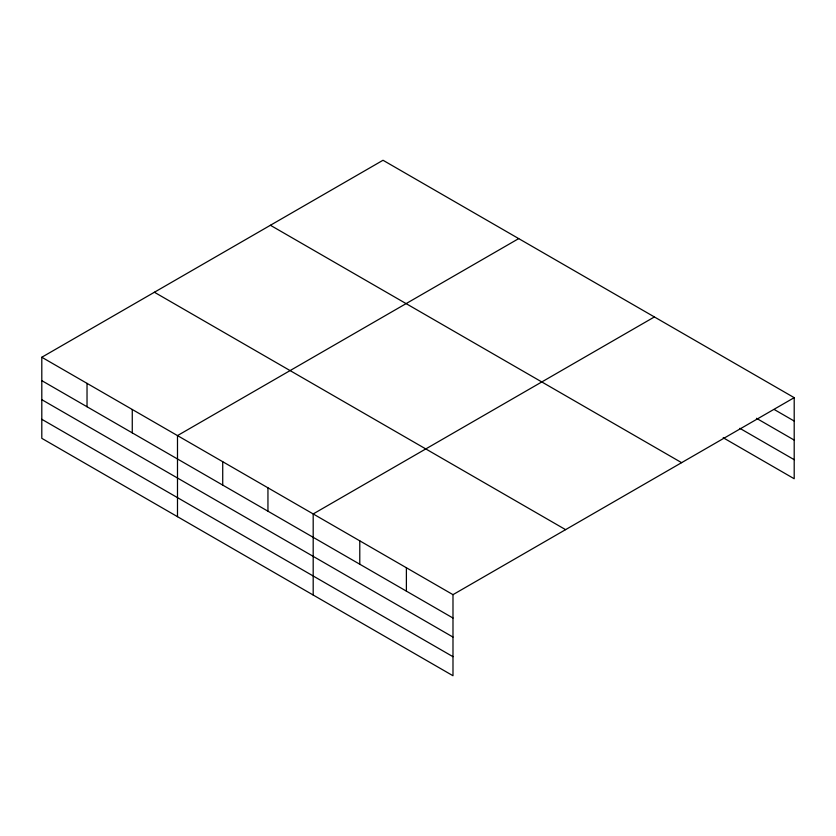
<?xml version="1.0" encoding="UTF-8"?>
<svg xmlns="http://www.w3.org/2000/svg" width="836" height="836" viewBox="0 0 836 836"><rect width="100%" height="100%" fill="white"/><g stroke="black" fill="none" stroke-linecap="round" stroke-linejoin="round"><path stroke-width="1.25" d="M452.987 637.074L452.987 594.657L41.8 357.254L41.8 438.336L452.987 675.739L452.987 637.074L41.8 399.681M723.192 437.74L794.2 478.746L794.2 397.664L383.013 160.261L41.8 357.254M518.707 238.605L177.493 435.598L177.493 516.679M654.4 316.948L313.186 513.941L313.186 595.023M452.987 594.657L794.2 397.664M774.23 409.515L794.2 421.041M756.475 418.303L794.2 440.081M739.829 428.314L794.2 459.695M270.415 225.271L681.601 462.663M154.399 292.245L565.585 529.648M41.8 380.641L452.987 618.034M41.8 419.296L452.987 656.699M406.39 567.748L406.39 591.136M359.783 540.85L359.783 564.227M267.948 487.827L267.948 511.214M222.721 461.712L222.721 485.099M132.266 409.483L132.266 432.87M87.028 383.369L87.028 406.756"/></g></svg>
